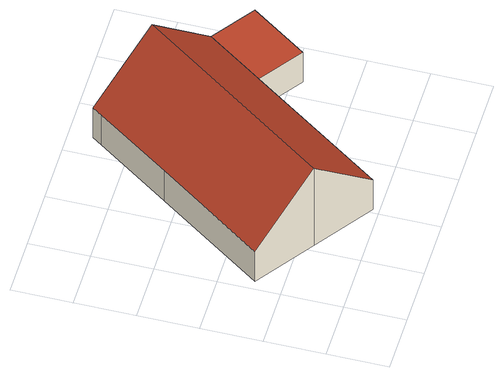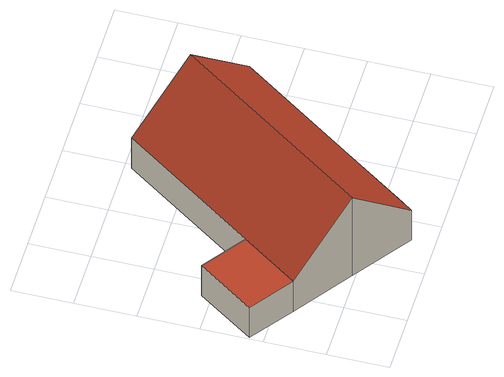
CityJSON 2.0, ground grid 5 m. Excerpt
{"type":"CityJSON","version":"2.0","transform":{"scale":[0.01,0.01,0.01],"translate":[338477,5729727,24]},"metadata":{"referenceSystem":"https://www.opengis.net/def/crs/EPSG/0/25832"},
"CityObjects":{
"building1":{"type":"Building","attributes":{"Gemeindeschluessel":"05170048","Geometrietyp2DReferenz":"3000","function":"31001_1010"},"address":[{"country":"Germany","locality":"Wesel","thoroughfareNumber":"89","thoroughfareName":"Bruchweg"}],"children":["building1-1","building1-2"]},
"building1-1":{"type":"BuildingPart","attributes":{"roofType":"3100","measuredHeight":8.74},"parents":["building1"],"geometry":[{"type":"Solid","lod":"2","boundaries":[[[[0,1,2,3]],[[4,5,1,0]],[[6,7,5,4]],[[8,9,7,6]],[[10,11,9,8]],[[12,13,11,10]],[[14,15,16,17]],[[3,2,15,14]],[[8,6,4,0,3,10]],[[14,17,12,10,3]],[[1,5,7,9,11,13,16,15,2]],[[17,16,13,12]]]],"semantics":{"surfaces":[{"type":"WallSurface"},{"type":"RoofSurface"},{"type":"GroundSurface"},{"type":"ClosureSurface"}],"values":[[0,0,0,0,0,0,0,0,1,1,2,3]]}}]},
"building1-2":{"type":"BuildingPart","attributes":{"roofType":"1000","measuredHeight":3.37},"parents":["building1"],"geometry":[{"type":"Solid","lod":"2","boundaries":[[[[18,19,13,12]],[[20,21,19,18]],[[17,16,21,20]],[[18,12,17,20]],[[13,19,21,16]],[[12,13,16,17]]]],"semantics":{"surfaces":[{"type":"WallSurface"},{"type":"RoofSurface"},{"type":"GroundSurface"},{"type":"ClosureSurface"}],"values":[[0,0,0,1,2,3]]}}]}
},
"vertices":[
[83,726,360],[83,726,24],[559,391,24],[559,391,898],[702,1613,360],[702,1613,24],[1130,2228,360],[1130,2228,24],[1189,2312,360],[1189,2312,24],[1662,1975,898],[1662,1975,24],[2136,1638,360],[2136,1638,24],[1036,55,360],[1036,55,24],[1811,1171,24],[1811,1171,360],
[2488,1388,360],[2488,1388,24],[2164,920,360],[2164,920,24]
]}
